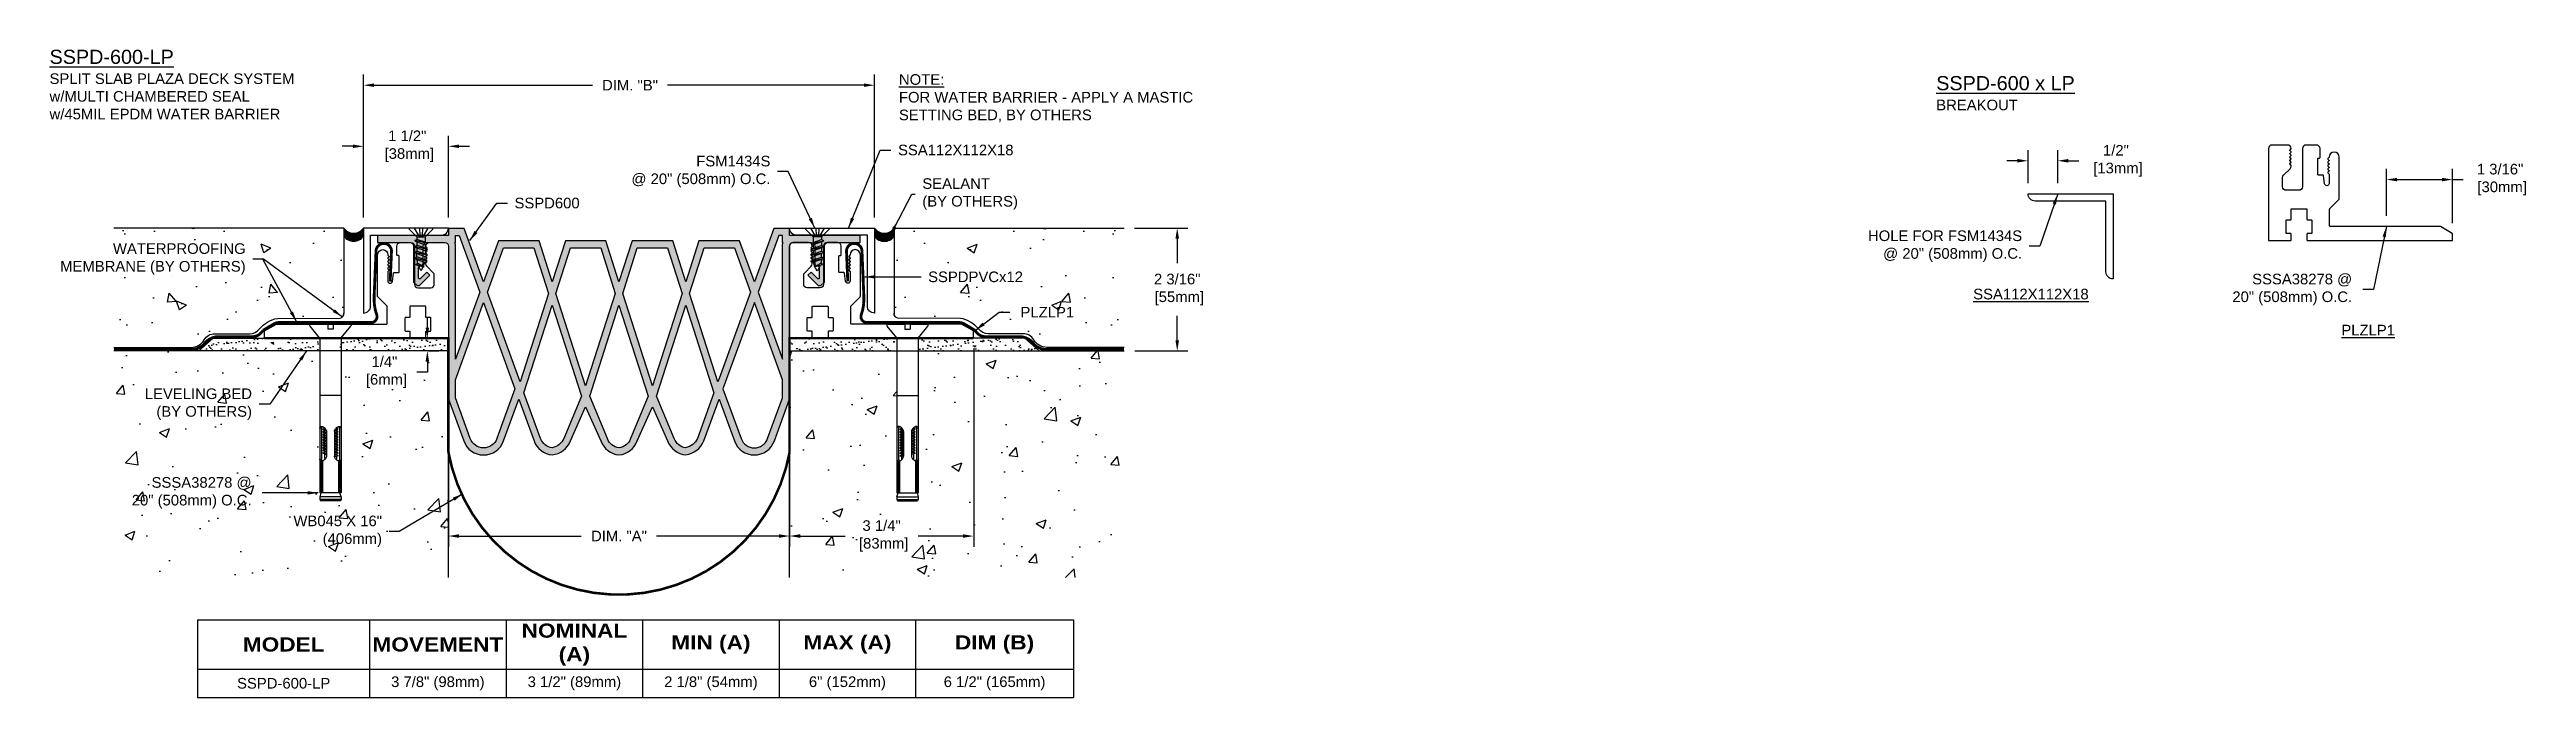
# Model space of a CAD drawing. Header units: inches. Extents: x -1.1 to 42.6, y -8.3 to 3.2.
import ezdxf

# ---------------------------------------------------------------- set-up
doc = ezdxf.new("R2010")
doc.units = ezdxf.units.IN
doc.header["$MEASUREMENT"] = 0
for name, color, linetype in [('Anchors', 4, 'Continuous'), ('Conditions', 1, 'Continuous'), ('Dimensions', 3, 'Continuous'), ('Fillers', 2, 'Continuous'), ('Metals', 7, 'Continuous'), ('Seal', 5, 'Continuous'), ('TABLE', 1, 'Continuous'), ('Text', 2, 'Continuous')]:
    doc.layers.add(name, color=color, linetype=linetype)
doc.styles.add('ARIAL', font='arial.ttf')
doc.dimstyles.new('ARIAL', dxfattribs={"dimtxt": 0.1875, "dimasz": 0.1875, "dimexe": 0.1875, "dimexo": 0.1875, "dimgap": 0.1875, "dimtad": 0, "dimtih": 1, "dimtoh": 1, "dimdec": 4, "dimzin": 0, "dimdsep": 46, "dimlunit": 4, "dimtxsty": 'ARIAL', "dimcen": 0.1875, "dimadec": 0, "dimazin": 0, "dimtfac": 1, "dimtdec": 4, "dimtofl": 0, "dimtmove": 0, "dimatfit": 3, "dimfxl": 0, "dimfrac": 2, "dimtolj": 1, "dimtzin": 0, "dimarcsym": 0})
pattern_1 = [(37.5, (-22.60436, -6.20877), (-0.00629934, 0.1926824), [0, -0.152, 0, -0.17, 0, -0.1625]), (7.5, (-22.60436, -6.20877), (0.1769777, 0.2822146), [0, -0.082, 0, -0.137, 0, -0.0525]), (327.5, (-22.72736, -6.20877), (0.3114142, 0.0005659), [0, -0.05, 0, -0.18, 0, -0.235]), (317.5, (-22.72736, -6.20877), (0.3006127, 0.0877676), [0, -0.025, 0, -0.118, 0, -0.135])]
pattern_2 = [(37.5, (-25.81427, -6.20877), (-0.0062993, 0.1926824), [0, -0.152, 0, -0.17, 0, -0.1625]), (7.5, (-25.81427, -6.20877), (0.1769777, 0.2822146), [0, -0.082, 0, -0.137, 0, -0.0525]), (327.5, (-25.93727, -6.20877), (0.3114142, 0.0005659), [0, -0.05, 0, -0.18, 0, -0.235]), (317.5, (-25.93727, -6.20877), (0.3006127, 0.0877676), [0, -0.025, 0, -0.118, 0, -0.135])]

# ---------------------------------------------------------------- blocks, each defined once
blk = doc.blocks.new('PLZLP1')
blk.add_lwpolyline([(1.247, 0.73, 0.198912), (1.25, 0.737), (1.25, 1.473, 1), (1.07, 1.473, -0.198912), (1.067, 1.466), (1.051, 1.45, 0.414214), (1.051, 1.436), (1.067, 1.42, -0.198912), (1.07, 1.413, -0.198912), (1.067, 1.406), (1.051, 1.39, 0.414214), (1.051, 1.376), (1.067, 1.36, -0.198912), (1.07, 1.353, -0.198912), (1.067, 1.346), (1.051, 1.33, 0.414214), (1.051, 1.316), (1.067, 1.3, -0.198912), (1.07, 1.293, -0.198912), (1.067, 1.286), (1.051, 1.27, 0.414214), (1.051, 1.256), (1.067, 1.24, -0.198912), (1.07, 1.233, -0.198912), (1.067, 1.226), (1.051, 1.21, 0.414214), (1.051, 1.196), (1.067, 1.18, -0.198912), (1.07, 1.173), (1.07, 1.01, -0.93609), (0.99, 1.005), (0.971, 1.149, 0.376062), (0.961, 1.158), (0.88, 1.158, -0.414214), (0.87, 1.168), (0.87, 1.448, -0.414214), (0.88, 1.458), (0.9, 1.458, 0.414214), (0.91, 1.468), (0.91, 1.626, 0.414214), (0.847, 1.688), (0.662, 1.688, 0.414214), (0.6, 1.626), (0.6, 0.951, -0.414214), (0.537, 0.888), (0.312, 0.888, -0.414214), (0.25, 0.951), (0.25, 1.112, -0.198912), (0.268, 1.156), (0.382, 1.27, 0.198912), (0.4, 1.314), (0.4, 1.326, 0.198912), (0.397, 1.333), (0.381, 1.348, -0.414214), (0.381, 1.363), (0.397, 1.378, 0.198912), (0.4, 1.386, 0.198912), (0.397, 1.393), (0.381, 1.408, -0.414214), (0.381, 1.423), (0.397, 1.438, 0.198912), (0.4, 1.446, 0.198912), (0.397, 1.453), (0.381, 1.468, -0.414214), (0.381, 1.483), (0.397, 1.498, 0.198912), (0.4, 1.506, 0.198912), (0.397, 1.513), (0.381, 1.528, -0.414214), (0.381, 1.543), (0.397, 1.558, 0.198912), (0.4, 1.566, 0.198912), (0.397, 1.573), (0.381, 1.588, -0.414214), (0.381, 1.603), (0.397, 1.618, 0.198912), (0.4, 1.626, 0.414214), (0.337, 1.688), (0.062, 1.688, 0.414214), (0, 1.626), (0, 0.01, 0.414214), (0.01, 0), (0.39, 0, 0.414214), (0.4, 0.01), (0.4, 0.115, 0.414214), (0.39, 0.125), (0.322, 0.125, -0.414214), (0.312, 0.135), (0.312, 0.355, -0.414214), (0.322, 0.365), (0.39, 0.365, 0.414214), (0.4, 0.375), (0.4, 0.553, -0.414214), (0.41, 0.563), (0.67, 0.563, -0.414214), (0.68, 0.553), (0.68, 0.375, 0.414214), (0.69, 0.365), (0.757, 0.365, -0.414214), (0.767, 0.355), (0.767, 0.135, -0.414214), (0.757, 0.125), (0.69, 0.125, 0.414214), (0.68, 0.115), (0.68, 0.01, 0.414214), (0.69, 0), (3.24, 0, 0.414214), (3.25, 0.01), (3.25, 0.119, 0.267949), (3.245, 0.128), (3.036, 0.249, 0.131652), (3.031, 0.25), (1.09, 0.25, -0.414214), (1.08, 0.26), (1.08, 0.558, -0.198912), (1.083, 0.565)], format="xyb", close=True)
blk = doc.blocks.new('SSSA38278')
for p, q in [((-0.341, 0), (-0.045, 0)), ((-0.045, 0), (-0.045, -0.09)), ((0.045, 0), (0.341, 0)), ((0.045, 0), (0.045, -0.09)), ((-0.191, -0.246), (-0.36, -0.039)), ((-0.187, -0.256), (-0.187, -2.982)), ((-0.045, -0.09), (0.045, -0.09)), ((0.188, -0.256), (0.188, -2.982)), ((0.191, -0.246), (0.36, -0.039)), ((-0.187, -1.262), (0.188, -1.262)), ((-0.157, -1.843), (-0.157, -2.387)), ((-0.135, -1.857), (-0.108, -1.84)), ((-0.135, -1.857), (-0.089, -1.849)), ((-0.135, -1.857), (-0.108, -1.873)), ((-0.135, -1.904), (-0.108, -1.887)), ((-0.135, -1.904), (-0.071, -1.893)), ((-0.135, -1.904), (-0.108, -1.92)), ((-0.135, -1.951), (-0.108, -1.934)), ((-0.135, -1.951), (-0.07, -1.94)), ((-0.135, -1.951), (-0.108, -1.967)), ((-0.135, -1.998), (-0.108, -1.981)), ((-0.135, -1.998), (-0.07, -1.986)), ((-0.135, -1.998), (-0.108, -2.014)), ((-0.135, -2.044), (-0.108, -2.028)), ((-0.135, -2.044), (-0.07, -2.033)), ((-0.135, -2.044), (-0.108, -2.061)), ((-0.135, -2.091), (-0.108, -2.075)), ((-0.135, -2.091), (-0.07, -2.08)), ((-0.135, -2.091), (-0.108, -2.108)), ((-0.135, -2.138), (-0.108, -2.122)), ((-0.135, -2.138), (-0.07, -2.127)), ((-0.135, -2.138), (-0.108, -2.155)), ((-0.135, -2.185), (-0.108, -2.169)), ((-0.135, -2.185), (-0.07, -2.174)), ((-0.135, -2.185), (-0.108, -2.202)), ((-0.108, -1.83), (-0.108, -1.84)), ((-0.108, -1.84), (-0.098, -1.838)), ((-0.078, -1.867), (-0.108, -1.873)), ((-0.108, -1.873), (-0.108, -1.887)), ((-0.108, -1.887), (-0.073, -1.88)), ((-0.07, -1.912), (-0.108, -1.92)), ((-0.108, -1.92), (-0.108, -1.934)), ((-0.108, -1.934), (-0.07, -1.926)), ((-0.07, -1.959), (-0.108, -1.967)), ((-0.108, -1.967), (-0.108, -1.981)), ((-0.108, -1.981), (-0.07, -1.973)), ((-0.07, -2.006), (-0.108, -2.014)), ((-0.108, -2.014), (-0.108, -2.028)), ((-0.108, -2.028), (-0.07, -2.02)), ((-0.07, -2.053), (-0.108, -2.061)), ((-0.108, -2.061), (-0.108, -2.075)), ((-0.108, -2.075), (-0.07, -2.067)), ((-0.07, -2.1), (-0.108, -2.108)), ((-0.108, -2.108), (-0.108, -2.122)), ((-0.108, -2.122), (-0.07, -2.114)), ((-0.07, -2.147), (-0.108, -2.155)), ((-0.108, -2.155), (-0.108, -2.169)), ((-0.108, -2.169), (-0.07, -2.16)), ((-0.07, -1.896), (-0.07, -2.334)), ((0.071, -1.895), (0.108, -1.887)), ((0.071, -1.896), (0.071, -2.334)), ((0.071, -1.915), (0.135, -1.904)), ((0.071, -1.915), (0.135, -1.904)), ((0.108, -1.92), (0.071, -1.928)), ((0.071, -1.942), (0.108, -1.934)), ((0.071, -1.962), (0.135, -1.951)), ((0.108, -1.967), (0.071, -1.975)), ((0.071, -1.989), (0.108, -1.981)), ((0.071, -2.009), (0.135, -1.998)), ((0.108, -2.014), (0.071, -2.022)), ((0.071, -2.036), (0.108, -2.028)), ((0.071, -2.056), (0.135, -2.044)), ((0.108, -2.061), (0.071, -2.069)), ((0.071, -2.083), (0.108, -2.075)), ((0.071, -2.103), (0.135, -2.091)), ((0.108, -2.108), (0.071, -2.116)), ((0.071, -2.13), (0.108, -2.122)), ((0.071, -2.149), (0.135, -2.138)), ((0.108, -2.155), (0.071, -2.163)), ((0.071, -2.177), (0.108, -2.169)), ((0.071, -2.196), (0.135, -2.185)), ((0.108, -1.873), (0.072, -1.881)), ((0.078, -1.867), (0.135, -1.857)), ((0.093, -1.844), (0.108, -1.84)), ((0.108, -1.83), (0.108, -1.84)), ((0.135, -1.857), (0.108, -1.84)), ((0.135, -1.857), (0.108, -1.873)), ((0.108, -1.873), (0.108, -1.887)), ((0.135, -1.904), (0.108, -1.887)), ((0.135, -1.904), (0.108, -1.92)), ((0.108, -1.92), (0.108, -1.934)), ((0.135, -1.951), (0.108, -1.934)), ((0.135, -1.951), (0.108, -1.967)), ((0.108, -1.967), (0.108, -1.981)), ((0.135, -1.998), (0.108, -1.981)), ((0.135, -1.998), (0.108, -2.014)), ((0.108, -2.014), (0.108, -2.028)), ((0.135, -2.044), (0.108, -2.028)), ((0.135, -2.044), (0.108, -2.061)), ((0.108, -2.061), (0.108, -2.075)), ((0.135, -2.091), (0.108, -2.075)), ((0.135, -2.091), (0.108, -2.108)), ((0.108, -2.108), (0.108, -2.122)), ((0.135, -2.138), (0.108, -2.122)), ((0.135, -2.138), (0.108, -2.155)), ((0.108, -2.155), (0.108, -2.169)), ((0.135, -2.185), (0.108, -2.169)), ((0.135, -2.185), (0.108, -2.202)), ((0.158, -1.843), (0.158, -2.387)), ((-0.166, -2.42), (-0.166, -2.982)), ((-0.143, -2.42), (-0.143, -2.982)), ((-0.135, -2.232), (-0.108, -2.215)), ((-0.135, -2.232), (-0.07, -2.221)), ((-0.135, -2.232), (-0.108, -2.248)), ((-0.135, -2.279), (-0.108, -2.262)), ((-0.135, -2.279), (-0.07, -2.268)), ((-0.135, -2.279), (-0.108, -2.295)), ((-0.135, -2.326), (-0.108, -2.309)), ((-0.135, -2.326), (-0.07, -2.315)), ((-0.135, -2.326), (-0.108, -2.342)), ((-0.07, -2.193), (-0.108, -2.202)), ((-0.108, -2.202), (-0.108, -2.215)), ((-0.108, -2.215), (-0.07, -2.207)), ((-0.07, -2.24), (-0.108, -2.248)), ((-0.108, -2.248), (-0.108, -2.262)), ((-0.108, -2.262), (-0.07, -2.254)), ((-0.07, -2.287), (-0.108, -2.295)), ((-0.108, -2.295), (-0.108, -2.309)), ((-0.108, -2.309), (-0.07, -2.301)), ((-0.07, -2.334), (-0.108, -2.342)), ((-0.108, -2.342), (-0.108, -2.401)), ((0.108, -2.202), (0.071, -2.21)), ((0.071, -2.224), (0.108, -2.215)), ((0.071, -2.243), (0.135, -2.232)), ((0.108, -2.248), (0.071, -2.257)), ((0.071, -2.27), (0.108, -2.262)), ((0.071, -2.29), (0.135, -2.279)), ((0.108, -2.295), (0.071, -2.303)), ((0.108, -2.202), (0.108, -2.215)), ((0.135, -2.232), (0.108, -2.215)), ((0.135, -2.232), (0.108, -2.248)), ((0.108, -2.248), (0.108, -2.262)), ((0.135, -2.279), (0.108, -2.262)), ((0.135, -2.279), (0.108, -2.295)), ((0.108, -2.295), (0.108, -2.401)), ((0.143, -2.42), (0.143, -2.982)), ((0.166, -2.42), (0.166, -2.982)), ((-0.187, -3.053), (-0.168, -2.982)), ((-0.187, -2.982), (0.188, -2.982)), ((-0.187, -3.053), (0.188, -3.053)), ((-0.187, -3.053), (-0.187, -3.099)), ((0.168, -2.982), (0.188, -3.053)), ((0.188, -3.053), (0.188, -3.099)), ((-0.187, -3.099), (0.188, -3.099)), ((-0.187, -3.099), (-0.174, -3.123)), ((-0.174, -3.123), (0.174, -3.123)), ((0.188, -3.099), (0.174, -3.123))]:
    blk.add_line(p, q)
for centre, radius, start, end in [((-0.341, -0.024), 0.0239, 90, 219.032), ((-0.202, -0.256), 0.015, 0, 39.1666), ((0.203, -0.256), 0.015, 140.8334, 180), ((0.341, -0.024), 0.0239, 320.968, 90), ((-0.159, -1.839), 0.0276, 135, 168.9394), ((-0.135, -1.843), 0.0524, 168.9394, 180), ((-0.159, -1.839), 0.0276, 101.0606, 135), ((-0.155, -1.863), 0.0524, 76.6123, 101.0606), ((-0.129, -1.839), 0.0276, 135, 168.9394), ((-0.105, -1.843), 0.0524, 168.9394, 180), ((-0.129, -1.839), 0.0276, 110.9085, 135), ((-0.161, -1.888), 0.0783, 59.3028, 76.6123), ((-0.179, -1.919), 0.114, 45, 59.3028), ((-0.179, -1.919), 0.114, 30.6972, 45), ((-0.148, -1.901), 0.0783, 13.3877, 30.6972), ((-0.123, -1.895), 0.0524, 358.2993, 13.3877), ((0.123, -1.895), 0.0524, 166.6123, 181.7007), ((0.148, -1.901), 0.0783, 149.3028, 166.6123), ((0.179, -1.919), 0.114, 135, 149.3028), ((0.179, -1.919), 0.114, 120.6972, 135), ((0.161, -1.888), 0.0783, 103.3877, 120.6972), ((0.129, -1.839), 0.0276, 45, 69.0915), ((0.155, -1.863), 0.0524, 78.9394, 103.3877), ((0.129, -1.839), 0.0276, 11.0606, 45), ((0.105, -1.843), 0.0524, 360, 11.0606), ((0.159, -1.839), 0.0276, 45, 78.9394), ((0.159, -1.839), 0.0276, 11.0606, 45), ((0.135, -1.843), 0.0524, 0, 11.0606), ((-0.135, -2.387), 0.0524, 180, 191.0606), ((-0.159, -2.392), 0.0276, 191.0606, 225), ((-0.159, -2.392), 0.0276, 225, 258.9394), ((-0.155, -2.367), 0.0524, 258.9394, 283.3877), ((-0.105, -2.387), 0.0524, 180, 191.0606), ((-0.129, -2.392), 0.0276, 191.0606, 225), ((-0.129, -2.392), 0.0276, 225, 249.0915), ((-0.161, -2.342), 0.0783, 283.3877, 300.6972), ((-0.179, -2.311), 0.114, 300.6972, 315), ((-0.179, -2.311), 0.114, 315, 329.3028), ((-0.148, -2.329), 0.0783, 329.3028, 346.6123), ((-0.123, -2.335), 0.0524, 346.6123, 1.7007), ((0.123, -2.335), 0.0524, 178.2993, 193.3877), ((0.148, -2.329), 0.0783, 193.3877, 210.6972), ((0.179, -2.311), 0.114, 210.6972, 225), ((0.179, -2.311), 0.114, 225, 239.3028), ((0.161, -2.342), 0.0783, 239.3028, 256.6123), ((0.129, -2.392), 0.0276, 290.9085, 315), ((0.155, -2.367), 0.0524, 256.6123, 281.0606), ((0.129, -2.392), 0.0276, 315, 348.9394), ((0.105, -2.387), 0.0524, 348.9394, 0), ((0.159, -2.392), 0.0276, 281.0606, 315), ((0.159, -2.392), 0.0276, 315, 348.9394), ((0.135, -2.387), 0.0524, 348.9394, 360)]:
    blk.add_arc(centre, radius, start, end)
blk = doc.blocks.new('*D6')
at = {"layer": 'Defpoints', "color": 0}
for p in [(15.178, -1.933), (11.928, -3.99), (11.928, -5.437)]:
    blk.add_point(p, dxfattribs=at)
at = {"layer": 'Dimensions', "color": 0, "lineweight": -2}
for p, q in [((15.178, -2.121), (15.178, -5.625)), ((11.928, -4.178), (11.928, -5.625)), ((12.115, -5.437), (12.909, -5.437)), ((14.99, -5.437), (14.196, -5.437))]:
    blk.add_line(p, q, dxfattribs=at)
at = {"layer": 'Dimensions', "color": 0}
for points in [[(12.115, -5.406), (12.115, -5.469), (11.928, -5.437)], [(14.99, -5.406), (14.99, -5.469), (15.178, -5.437)]]:
    blk.add_solid(points, dxfattribs=at)
at = {"layer": 'Dimensions', "color": 0, "insert": (13.553, -5.437), "char_height": 0.1875, "attachment_point": 5, "style": 'ARIAL'}
blk.add_mtext('\\A1;3 1/4"\\P [83mm]', dxfattribs=at)
blk = doc.blocks.new('*D3')
at = {"layer": 'Defpoints', "color": 0}
for p in [(17.833, 0), (18.772, 0), (17.834, -2.168)]:
    blk.add_point(p, dxfattribs=at)
at = {"layer": 'Dimensions', "color": 0, "lineweight": -2}
for p, q in [((18.02, 0), (18.959, 0)), ((18.772, -0.187), (18.772, -0.619)), ((18.772, -1.981), (18.772, -1.549)), ((18.021, -2.168), (18.959, -2.168))]:
    blk.add_line(p, q, dxfattribs=at)
at = {"layer": 'Dimensions', "color": 0}
for points in [[(18.74, -0.187), (18.803, -0.187), (18.772, 0)], [(18.74, -1.981), (18.803, -1.981), (18.772, -2.168)]]:
    blk.add_solid(points, dxfattribs=at)
at = {"layer": 'Dimensions', "color": 0, "insert": (18.772, -1.084), "char_height": 0.1875, "attachment_point": 5, "style": 'ARIAL'}
blk.add_mtext('\\A1;2 3/16"\\P [55mm]', dxfattribs=at)
blk = doc.blocks.new('*D4')
at = {"layer": 'Defpoints', "color": 0}
for p in [(4.405, 1.445), (4.405, 0), (5.905, 0)]:
    blk.add_point(p, dxfattribs=at)
at = {"layer": 'Dimensions', "color": 0, "lineweight": -2}
for p, q in [((4.218, 1.445), (4.03, 1.445)), ((4.405, 0.187), (4.405, 1.632)), ((5.905, 0.187), (5.905, 1.632)), ((6.093, 1.445), (6.28, 1.445))]:
    blk.add_line(p, q, dxfattribs=at)
at = {"layer": 'Dimensions', "color": 0}
for points in [[(4.218, 1.476), (4.218, 1.413), (4.405, 1.445)], [(6.093, 1.476), (6.093, 1.413), (5.905, 1.445)]]:
    blk.add_solid(points, dxfattribs=at)
at = {"layer": 'Dimensions', "color": 0, "insert": (5.178, 1.445), "char_height": 0.1875, "attachment_point": 5, "style": 'ARIAL'}
blk.add_mtext('\\A1;1 1/2"\\P [38mm]', dxfattribs=at)
blk = doc.blocks.new('*D5')
at = {"layer": 'Defpoints', "color": 0}
for p in [(13.428, 2.524), (13.428, 0), (4.405, 0)]:
    blk.add_point(p, dxfattribs=at)
at = {"layer": 'Dimensions', "color": 0, "lineweight": -2}
for p, q in [((4.405, 0.187), (4.405, 2.712)), ((13.428, 0.187), (13.428, 2.712)), ((4.593, 2.524), (8.447, 2.524)), ((13.24, 2.524), (9.775, 2.524))]:
    blk.add_line(p, q, dxfattribs=at)
at = {"layer": 'Dimensions', "color": 0}
for points in [[(4.593, 2.555), (4.593, 2.493), (4.405, 2.524)], [(13.24, 2.555), (13.24, 2.493), (13.428, 2.524)]]:
    blk.add_solid(points, dxfattribs=at)
at = {"layer": 'Dimensions', "color": 0, "insert": (9.111, 2.524), "char_height": 0.1875, "attachment_point": 5, "style": 'ARIAL'}
blk.add_mtext('\\A1;DIM. "B"', dxfattribs=at)
blk = doc.blocks.new('*D7')
at = {"layer": 'Defpoints', "color": 0}
for p in [(5.365, -2.168), (5.533, -2.168), (5.895, -1.943)]:
    blk.add_point(p, dxfattribs=at)
at = {"layer": 'Dimensions', "color": 0, "lineweight": -2}
for p, q in [((5.533, -1.756), (5.533, -1.568)), ((5.708, -1.943), (5.345, -1.943)), ((5.553, -2.168), (5.72, -2.168)), ((5.533, -2.543), (5.345, -2.543)), ((5.533, -2.356), (5.533, -2.543))]:
    blk.add_line(p, q, dxfattribs=at)
at = {"layer": 'Dimensions', "color": 0}
for points in [[(5.502, -1.756), (5.564, -1.756), (5.533, -1.943)], [(5.502, -2.356), (5.564, -2.356), (5.533, -2.168)]]:
    blk.add_solid(points, dxfattribs=at)
at = {"layer": 'Dimensions', "color": 0, "insert": (4.775, -2.543), "char_height": 0.1875, "attachment_point": 5, "style": 'ARIAL'}
blk.add_mtext('\\A1;1/4"\\P [6mm]', dxfattribs=at)
blk = doc.blocks.new('*D8')
at = {"layer": 'Defpoints', "color": 0}
for p in [(5.905, -2.168), (11.928, -2.168), (5.905, -5.437)]:
    blk.add_point(p, dxfattribs=at)
at = {"layer": 'Dimensions', "color": 0, "lineweight": -2}
for p, q in [((5.905, -2.356), (5.905, -5.625)), ((11.928, -2.356), (11.928, -5.625)), ((6.093, -5.437), (8.251, -5.437)), ((11.74, -5.437), (9.58, -5.437))]:
    blk.add_line(p, q, dxfattribs=at)
at = {"layer": 'Dimensions', "color": 0}
for points in [[(6.093, -5.406), (6.093, -5.469), (5.905, -5.437)], [(11.74, -5.406), (11.74, -5.469), (11.928, -5.437)]]:
    blk.add_solid(points, dxfattribs=at)
at = {"layer": 'Dimensions', "color": 0, "insert": (8.916, -5.437), "char_height": 0.1875, "attachment_point": 5, "style": 'ARIAL'}
blk.add_mtext('\\A1;DIM. "A"', dxfattribs=at)
blk = doc.blocks.new('SSA112X112X18')
blk.add_lwpolyline([(0, 0), (-1.5, 0), (-1.5, -1.5, 0.414214), (-1.375, -1.375), (-1.375, -0.125), (-0.125, -0.125, 0.414214)], format="xyb", close=True)
blk = doc.blocks.new('FSM1434S')
for p, q in [((0.202, 0), (-0.202, 0)), ((-0.122, 0), (-0.046, -0.132)), ((-0.024, 0), (-0.019, -0.132)), ((0.024, 0), (0.019, -0.132)), ((0.122, 0), (0.046, -0.132)), ((-0.209, -0.016), (-0.075, -0.154)), ((-0.112, -0.221), (-0.075, -0.2)), ((0.113, -0.273), (-0.112, -0.221)), ((-0.112, -0.221), (-0.075, -0.243)), ((-0.112, -0.325), (-0.075, -0.303)), ((0.113, -0.376), (-0.112, -0.325)), ((-0.112, -0.325), (-0.075, -0.346)), ((-0.112, -0.428), (-0.075, -0.406)), ((0.113, -0.479), (-0.112, -0.428)), ((-0.112, -0.428), (-0.075, -0.449)), ((-0.075, -0.154), (0.075, -0.154)), ((-0.075, -0.154), (-0.075, -0.2)), ((0.075, -0.251), (-0.075, -0.2)), ((-0.075, -0.243), (-0.075, -0.246)), ((-0.075, -0.243), (-0.075, -0.303)), ((-0.075, -0.243), (0.075, -0.295)), ((0.075, -0.354), (-0.075, -0.303)), ((-0.075, -0.346), (0.075, -0.398)), ((-0.075, -0.346), (-0.075, -0.406)), ((0.075, -0.458), (-0.075, -0.406)), ((-0.046, -0.132), (0.046, -0.132)), ((0.209, -0.016), (0.075, -0.154)), ((0.075, -0.154), (0.075, -0.251)), ((0.113, -0.273), (0.075, -0.251)), ((0.113, -0.273), (0.075, -0.295)), ((0.075, -0.295), (0.075, -0.298)), ((0.075, -0.295), (0.075, -0.354)), ((0.113, -0.376), (0.075, -0.354)), ((0.113, -0.376), (0.075, -0.398)), ((0.075, -0.398), (0.075, -0.458)), ((-0.112, -0.531), (-0.075, -0.509)), ((0.105, -0.581), (-0.112, -0.531)), ((-0.112, -0.531), (-0.075, -0.553)), ((-0.089, -0.64), (-0.063, -0.619)), ((0.058, -0.681), (-0.089, -0.64)), ((-0.089, -0.64), (-0.051, -0.661)), ((-0.075, -0.509), (-0.075, -0.449)), ((-0.075, -0.449), (0.075, -0.501)), ((0.073, -0.56), (-0.075, -0.509)), ((-0.075, -0.553), (0.067, -0.602)), ((0.058, -0.681), (-0.063, -0.619)), ((-0.051, -0.661), (0.058, -0.681)), ((0.105, -0.581), (0.067, -0.602)), ((0.105, -0.581), (0.073, -0.56)), ((0.113, -0.479), (0.075, -0.458)), ((0.113, -0.479), (0.075, -0.501)), ((0.075, -0.524), (0.075, -0.501))]:
    blk.add_line(p, q)
for centre, radius, start, end in [((-0.202, -0.01), 0.0096, 90, 224.3206), ((0.202, -0.01), 0.0096, 315.6794, 90), ((0.298, -0.526), 0.373, 184.1974, 194.4309), ((0.298, -0.526), 0.373, 201.2487, 216.9667), ((-0.298, -0.526), 0.373, 323.0333, 335.8104), ((-0.298, -0.526), 0.373, 336.5004, 348.2654), ((-0.298, -0.526), 0.373, 354.6624, 0.1882)]:
    blk.add_arc(centre, radius, start, end)
blk = doc.blocks.new('Sealant')
blk.add_hatch(color=253).paths.add_polyline_path([(0, 0, -0.522486), (-0.347, 0), (-0.347, -0.143, 0.522486), (0, -0.143)])
for centre in [(-0.174, 0.121), (-0.174, -0.022)]:
    blk.add_arc(centre, 0.211, 214.8271, 325.1729)
blk = doc.blocks.new('*T17')
at = {"layer": 'TABLE', "color": 0, "linetype": 'ByBlock', "lineweight": -2}
for p, q in [((0, 0), (15.462, 0)), ((0, 0), (0, -1.369)), ((3.035, 0), (3.035, -1.369)), ((5.446, 0), (5.446, -1.369)), ((7.856, 0), (7.856, -1.369)), ((10.266, 0), (10.266, -1.369)), ((12.676, 0), (12.676, -1.369)), ((15.462, 0), (15.462, -1.369)), ((0, -0.869), (15.462, -0.869)), ((0, -1.369), (15.462, -1.369))]:
    blk.add_line(p, q, dxfattribs=at)
at = {"layer": 'TABLE', "color": 2, "attachment_point": 5, "style": 'ARIAL'}
for s, insert, char_height, width in [('{\\fArial Black|b0|i0|c0|p34;MODEL}', (1.518, -0.434), 0.25, 2.91527), ('{\\fArial Black|b0|i0|c0|p34;MOVEMENT}', (4.24, -0.434), 0.25, 2.29027), ('{\\fArial Black|b0|i0|c0|p34;NOMINAL (A)}', (6.651, -0.434), 0.25, 2.29027), ('{\\fArial Black|b0|i0|c0|p34;MIN (A)}', (9.061, -0.434), 0.25, 2.29027), ('{\\fArial Black|b0|i0|c0|p34;MAX (A)}', (11.471, -0.434), 0.25, 2.29027), ('{\\fArial Black|b0|i0|c0|p34;DIM (B)}', (14.069, -0.434), 0.25, 2.66527), ('SSPD-600-LP', (1.518, -1.119), 0.1875, 2.91527), ('3 7/8" (98mm)', (4.24, -1.119), 0.1875, 2.29027), ('3 1/2" (89mm)', (6.651, -1.119), 0.1875, 2.29027), ('2 1/8" (54mm)', (9.061, -1.119), 0.1875, 2.29027), ('6" (152mm)', (11.471, -1.119), 0.1875, 2.29027), ('6 1/2" (165mm)', (14.069, -1.119), 0.1875, 2.66527)]:
    blk.add_mtext(s, dxfattribs=dict(at, insert=insert, char_height=char_height, width=width))
blk = doc.blocks.new('SSPD600')
h = blk.add_hatch(color=256)
h.paths.add_polyline_path([(3.314, 0.03), (3.082, -0.694), (2.85, 0.03), (2.134, 0.03), (1.871, -0.694), (1.528, 0.25), (1.25, 0.25), (1.25, 0.125), (0, 0.125), (0, 0), (0.571, 0, -0.414214), (0.634, -0.063), (0.634, -0.697), (0.697, -0.76), (0.742, -0.76), (0.924, -0.578), (0.868, -0.521), (0.75, -0.639, -0.668179), (0.724, -0.629), (0.724, -0.45, -0.414214), (0.764, -0.41, 0.414214), (0.804, -0.37), (0.804, -0.063, -0.414214), (0.867, 0), (1.187, 0, -0.414214), (1.25, -0.063), (1.25, -2.765), (1.519, -3.503, 0.315299), (1.871, -3.75, 0.315299), (2.223, -3.503), (2.492, -2.765), (2.761, -3.503, 0.292514), (3.082, -3.749, 0.274694), (3.403, -3.503), (3.671, -2.898), (3.94, -3.503, 0.292514), (4.261, -3.749, 0.298466), (4.582, -3.503), (4.851, -2.898), (5.12, -3.503, 0.292514), (5.441, -3.749, 0.264013), (5.762, -3.503), (6.03, -2.765), (6.299, -3.503, 0.315299), (6.651, -3.75, 0.315299), (7.004, -3.503), (7.272, -2.765), (7.272, -0.063, -0.414214), (7.335, 0), (7.655, 0, -0.414214), (7.718, -0.063), (7.718, -0.37, 0.414214), (7.758, -0.41, -0.414214), (7.798, -0.45), (7.798, -0.629, -0.668179), (7.773, -0.639), (7.655, -0.521), (7.598, -0.578), (7.78, -0.76), (7.825, -0.76), (7.888, -0.697), (7.888, -0.063, -0.414214), (7.951, 0), (8.522, 0), (8.522, 0.125), (7.272, 0.125), (7.272, 0.25), (6.995, 0.25), (6.651, -0.694), (6.388, 0.03), (5.673, 0.03), (5.441, -0.694), (5.209, 0.03), (4.493, 0.03), (4.261, -0.694), (4.029, 0.03)])
h.paths.add_polyline_path([(3.938, -0.095), (4.196, -0.898), (3.671, -2.532), (3.147, -0.898), (3.405, -0.095)], flags=16)
h.paths.add_polyline_path([(3.016, -0.898), (2.515, -2.462), (1.938, -0.876), (2.222, -0.095), (2.758, -0.095)], flags=16)
h.paths.add_polyline_path([(4.585, -0.095), (5.117, -0.095), (5.375, -0.898), (4.851, -2.532), (4.327, -0.898)], flags=16)
h.paths.add_polyline_path([(3.082, -1.103), (3.597, -2.71), (3.286, -3.458, -0.260324), (3.08, -3.623, -0.279008), (2.878, -3.461), (2.584, -2.653)], flags=16)
h.paths.add_polyline_path([(4.261, -1.103), (4.777, -2.71), (4.465, -3.461, -0.288275), (4.262, -3.623, -0.281903), (4.058, -3.461), (3.746, -2.71)], flags=16)
h.paths.add_polyline_path([(1.804, -0.876), (1.375, -2.056), (1.375, -0.063, 0.085638), (1.364, 0), (1.375, 0), (1.375, 0.125), (1.44, 0.125)], flags=16)
h.paths.add_polyline_path([(5.764, -0.095), (6.301, -0.095), (6.585, -0.876), (6.03, -2.4), (6.008, -2.462), (5.506, -0.898)], flags=16)
h.paths.add_polyline_path([(1.871, -1.059), (2.425, -2.583), (2.106, -3.461, -0.315299), (1.871, -3.625, -0.315299), (1.636, -3.461), (1.375, -2.743), (1.375, -2.422)], flags=16)
h.paths.add_polyline_path([(5.441, -1.103), (5.938, -2.653), (5.646, -3.457, -0.248103), (5.438, -3.623, -0.277706), (5.237, -3.461), (4.925, -2.71)], flags=16)
h.paths.add_polyline_path([(6.651, -1.059), (7.147, -2.422), (7.147, -2.743), (6.886, -3.461, -0.315299), (6.651, -3.625, -0.315299), (6.417, -3.461), (6.097, -2.583)], flags=16)
h.paths.add_polyline_path([(6.718, -0.876), (7.082, 0.125), (7.147, 0.125), (7.147, 0), (7.158, 0, 0.085638), (7.147, -0.063), (7.147, -2.056)], flags=16)
for points in [[(7.272, -0.063, -0.414214), (7.335, 0), (7.655, 0, -0.414214), (7.718, -0.063), (7.718, -0.37, 0.414214), (7.758, -0.41, -0.414214), (7.798, -0.45), (7.798, -0.629, -0.668179), (7.773, -0.639), (7.655, -0.521), (7.598, -0.578), (7.78, -0.76), (7.825, -0.76), (7.888, -0.697), (7.888, -0.063, -0.414214), (7.951, 0), (8.522, 0), (8.522, 0.125), (7.272, 0.125), (7.272, 0.25), (6.995, 0.25), (6.651, -0.694), (6.388, 0.03), (5.673, 0.03), (5.441, -0.694), (5.209, 0.03), (4.493, 0.03), (4.261, -0.694), (4.029, 0.03), (3.314, 0.03), (3.082, -0.694), (2.85, 0.03), (2.134, 0.03), (1.871, -0.694), (1.528, 0.25), (1.25, 0.25), (1.25, 0.125), (0, 0.125), (0, 0), (0.571, 0, -0.414214), (0.634, -0.063), (0.634, -0.697), (0.697, -0.76), (0.742, -0.76), (0.924, -0.578), (0.868, -0.521), (0.75, -0.639, -0.668179), (0.724, -0.629), (0.724, -0.45, -0.414214), (0.764, -0.41, 0.414214), (0.804, -0.37), (0.804, -0.063, -0.414214), (0.867, 0), (1.187, 0, -0.414214), (1.25, -0.063), (1.25, -2.765), (1.519, -3.503, 0.315299), (1.871, -3.75, 0.315299), (2.223, -3.503), (2.492, -2.765), (2.761, -3.503, 0.292514), (3.082, -3.749, 0.274694), (3.403, -3.503), (3.671, -2.898), (3.94, -3.503, 0.292514), (4.261, -3.749, 0.298466), (4.582, -3.503), (4.851, -2.898), (5.12, -3.503, 0.292514), (5.441, -3.749, 0.264013), (5.762, -3.503), (6.03, -2.765), (6.299, -3.503, 0.315299), (6.651, -3.75, 0.315299), (7.004, -3.503), (7.272, -2.765)], [(1.804, -0.876), (1.375, -2.056), (1.375, -0.063, 0.085638), (1.364, 0), (1.375, 0), (1.375, 0.125), (1.44, 0.125)], [(6.718, -0.876), (7.147, -2.056), (7.147, -0.063, -0.085638), (7.158, 0), (7.147, 0), (7.147, 0.125), (7.082, 0.125)], [(1.871, -1.059), (2.425, -2.583), (2.106, -3.461, -0.315299), (1.871, -3.625, -0.315299), (1.636, -3.461), (1.375, -2.743), (1.375, -2.422)], [(3.082, -1.103), (3.597, -2.71), (3.286, -3.458, -0.260324), (3.08, -3.623, -0.279008), (2.878, -3.461), (2.584, -2.653)], [(4.261, -1.103), (4.777, -2.71), (4.465, -3.461, -0.288275), (4.262, -3.623, -0.281903), (4.058, -3.461), (3.746, -2.71)], [(5.441, -1.103), (5.938, -2.653), (5.646, -3.457, -0.248103), (5.438, -3.623, -0.277706), (5.237, -3.461), (4.925, -2.71)], [(6.651, -1.059), (6.097, -2.583), (6.417, -3.461, 0.315299), (6.651, -3.625, 0.315299), (6.886, -3.461), (7.147, -2.743), (7.147, -2.422)]]:
    blk.add_lwpolyline(points, format="xyb", close=True)
for points in [[(2.222, -0.095), (2.758, -0.095), (3.016, -0.898), (2.515, -2.462), (1.938, -0.876)], [(3.147, -0.898), (3.405, -0.095), (3.938, -0.095), (4.196, -0.898), (3.671, -2.532)], [(4.327, -0.898), (4.585, -0.095), (5.117, -0.095), (5.375, -0.898), (4.851, -2.532)], [(5.506, -0.898), (5.764, -0.095), (6.301, -0.095), (6.585, -0.876), (6.03, -2.4), (6.008, -2.462)]]:
    blk.add_lwpolyline(points, close=True)
blk = doc.blocks.new('*D19')
at = {"layer": 'Defpoints', "color": 0}
for p in [(34.317, 1.189), (33.793, 0.603), (34.317, 0.603)]:
    blk.add_point(p, dxfattribs=at)
at = {"layer": 'Dimensions', "color": 0, "lineweight": -2}
for p, q in [((33.793, 0.791), (33.793, 1.377)), ((34.317, 0.791), (34.317, 1.377)), ((33.606, 1.189), (33.418, 1.189)), ((34.505, 1.189), (34.692, 1.189))]:
    blk.add_line(p, q, dxfattribs=at)
at = {"layer": 'Dimensions', "color": 0}
for points in [[(33.606, 1.221), (33.606, 1.158), (33.793, 1.189)], [(34.505, 1.221), (34.505, 1.158), (34.317, 1.189)]]:
    blk.add_solid(points, dxfattribs=at)
at = {"layer": 'Dimensions', "color": 0, "insert": (35.344, 1.189), "char_height": 0.1875, "attachment_point": 5, "style": 'ARIAL'}
blk.add_mtext('\\A1;1/2"\\P [13mm]', dxfattribs=at)
blk = doc.blocks.new('*D21')
at = {"layer": 'Defpoints', "color": 0}
for p in [(40.12, 0.857), (40.12, 0.029), (41.287, -0.102)]:
    blk.add_point(p, dxfattribs=at)
at = {"layer": 'Dimensions', "color": 0, "lineweight": -2}
for p, q in [((40.12, 0.217), (40.12, 1.044)), ((41.287, 0.086), (41.287, 1.044)), ((40.307, 0.857), (41.1, 0.857)), ((41.287, 0.857), (41.475, 0.857))]:
    blk.add_line(p, q, dxfattribs=at)
at = {"layer": 'Dimensions', "color": 0}
for points in [[(40.307, 0.888), (40.307, 0.826), (40.12, 0.857)], [(41.1, 0.888), (41.1, 0.826), (41.287, 0.857)]]:
    blk.add_solid(points, dxfattribs=at)
at = {"layer": 'Dimensions', "color": 0, "insert": (42.127, 0.857), "char_height": 0.1875, "attachment_point": 5, "style": 'ARIAL'}
blk.add_mtext('\\A1;1 3/16"\\P [30mm]', dxfattribs=at)

msp = doc.modelspace()

# ---------------------------------------------------------------- hatches: boundary and pattern name
at = {"layer": 'Conditions'}
h = msp.add_hatch(dxfattribs=at)
h.set_pattern_fill('AR-CONC', color=256, scale=0.25, style=0)
h.set_pattern_definition([(50, (-56.4926, -5.988), (1.79315, -0.15688), [0.1875, -2.0625]), (355, (-56.4926, -5.988), (-0.34688, 1.88048), [0.15, -1.65]), (100.4514, (-56.3432, -6.0011), (1.446273, 1.7236), [0.15935, -1.752855]), (46.1842, (-56.4926, -5.488), (2.6681, -0.4138), [0.28125, -3.09375]), (96.6356, (-56.2702, -5.5225), (2.33666, 2.435295), [0.23903, -2.62928]), (351.184, (-56.4926, -5.488), (2.33665, 2.4353), [0.225, -2.475]), (21, (-56.2426, -5.613), (1.492268, -1.006547), [0.1875, -2.0625]), (326, (-56.2426, -5.613), (0.60829, 1.812875), [0.15, -1.65]), (71.4514, (-56.1182, -5.697), (2.100557, 0.806326), [0.15935, -1.752855]), (37.5, (-56.4926, -5.98804), (0.0303996, 0.8322346), [0, -1.63, 0, -1.675, 0, -1.65625]), (7.5, (-56.4926, -5.988), (0.657674, 0.986029), [0, -0.955, 0, -1.5925, 0, -0.63125]), (327.5, (-57.0501, -5.98804), (1.334556, -0.056387), [0, -0.625, 0, -1.95, 0, -2.5875]), (317.5, (-57.3001, -5.988), (1.457965, 0.250262), [0, -0.8125, 0, -1.295, 0, -1.8375])])
h.paths.add_polyline_path([(17.83277, 0), (13.77473, 0), (13.77473, -1.5931), (14.94626, -1.59364, -0.18325064), (15.2613, -1.7799, 0.22793311), (15.43627, -1.86404), (16.04979, -1.86404, -0.28037285), (16.23806, -1.97031, 0.2715506), (16.46841, -2.10537), (17.83277, -2.10537)])
h = msp.add_hatch(dxfattribs=at)
h.set_pattern_fill('AR-CONC', color=256, scale=0.25, style=0)
h.set_pattern_definition([(130, (74.3254, -5.988), (-1.79315, -0.15688), [0.1875, -2.0625]), (185, (74.3254, -5.988), (0.34688, 1.88048), [0.15, -1.65]), (79.5486, (74.176, -6.0011), (-1.446273, 1.7236), [0.15935, -1.752855]), (133.8158, (74.3254, -5.488), (-2.6681, -0.4138), [0.28125, -3.09375]), (83.3644, (74.103, -5.5225), (-2.33666, 2.435295), [0.23903, -2.62928]), (188.816, (74.3254, -5.488), (-2.33665, 2.4353), [0.225, -2.475]), (159, (74.0754, -5.613), (-1.492268, -1.006547), [0.1875, -2.0625]), (214, (74.0754, -5.613), (-0.60829, 1.812875), [0.15, -1.65]), (108.5486, (73.951, -5.697), (-2.100557, 0.806326), [0.15935, -1.752855]), (142.5, (74.32535, -5.98804), (-0.0303996, 0.8322346), [0, -1.63, 0, -1.675, 0, -1.65625]), (172.5, (74.32535, -5.988), (-0.657674, 0.986029), [0, -0.955, 0, -1.5925, 0, -0.63125]), (212.5, (74.88285, -5.98804), (-1.334556, -0.056387), [0, -0.625, 0, -1.95, 0, -2.5875]), (222.5, (75.1329, -5.988), (-1.457965, 0.250262), [0, -0.8125, 0, -1.295, 0, -1.8375])])
h.paths.add_polyline_path([(0, 0), (4.05804, 0), (4.05804, -1.5931), (2.88651, -1.59364, 0.18325064), (2.57147, -1.7799, -0.22793311), (2.3965, -1.86404), (1.78298, -1.86404, 0.28037285), (1.59471, -1.97031, -0.2715506), (1.36437, -2.10537), (0, -2.10537)])
h = msp.add_hatch(dxfattribs=at)
h.set_pattern_fill('AR-CONC', color=256, scale=0.25, style=0)
h.set_pattern_definition([(50, (-25.8143, -6.2088), (1.79315, -0.15688), [0.1875, -2.0625]), (355, (-25.8143, -6.2088), (-0.34688, 1.88048), [0.15, -1.65]), (100.4514, (-25.6648, -6.2218), (1.44627, 1.7236), [0.15935, -1.75286]), (46.184, (-25.8143, -5.7088), (2.6681, -0.4138), [0.28125, -3.09375]), (96.636, (-25.592, -5.7433), (2.33666, 2.4353), [0.23903, -2.62928]), (351.184, (-25.8143, -5.7088), (2.33665, 2.4353), [0.225, -2.475]), (21, (-25.5643, -5.8338), (1.49227, -1.00655), [0.1875, -2.0625]), (326, (-25.5643, -5.8338), (0.60829, 1.81288), [0.15, -1.65]), (71.4514, (-25.4399, -5.9177), (2.10056, 0.80633), [0.15935, -1.75286]), (37.5, (-25.81427, -6.2088), (0.0304, 0.832235), [0, -1.63, 0, -1.675, 0, -1.65625]), (7.5, (-25.8143, -6.2088), (0.657674, 0.98603), [0, -0.955, 0, -1.5925, 0, -0.63125]), (327.5, (-26.37177, -6.2088), (1.334556, -0.056387), [0, -0.625, 0, -1.95, 0, -2.5875]), (317.5, (-26.6218, -6.2088), (1.457965, 0.250262), [0, -0.8125, 0, -1.295, 0, -1.8375])])
h.paths.add_polyline_path([(5.90518, -6.16812), (5.90518, -2.16812), (3.98025, -2.16812), (3.98025, -4.67514), (3.96094, -4.67514), (3.98025, -4.74602), (3.98025, -4.79252), (3.96682, -4.81577), (3.61867, -4.81577), (3.60525, -4.79252), (3.60525, -4.74602), (3.62456, -4.67514), (3.60525, -4.67514), (3.60525, -2.16812), (-0.00107, -2.16812), (-0.00107, -6.16812)])
h.paths.add_polyline_path([(4.43858, -2.2066), (5.11174, -2.2066), (5.11174, -2.71559), (4.43858, -2.71559)], flags=24)
h.paths.add_polyline_path([(0.94376, -2.85192), (2.47373, -2.85192), (2.47373, -3.36532), (0.94376, -3.36532)], flags=24)
h = msp.add_hatch(dxfattribs=at)
h.set_pattern_fill('AR-SAND', color=256, scale=0.1, style=0)
h.set_pattern_definition(pattern_2)
h.paths.add_polyline_path([(3.60525, -2.16812), (3.60525, -1.94877, 0.09676873), (3.60414, -1.94312), (2.66518, -1.94312), (1.74893, -1.94312), (1.49893, -2.16812)])
h = msp.add_hatch(dxfattribs=at)
h.set_pattern_fill('AR-SAND', color=256, scale=0.1, style=0)
h.set_pattern_definition(pattern_2)
h.paths.add_polyline_path([(5.90518, -2.16812), (5.90518, -1.94312), (3.98135, -1.94312, 0.09676873), (3.98025, -1.94877), (3.98025, -2.16812)])
h = msp.add_hatch(dxfattribs=at)
h.set_pattern_fill('AR-SAND', color=256, scale=0.1, style=0)
h.set_pattern_definition(pattern_1)
h.paths.add_polyline_path([(13.82268, -2.16812), (13.82268, -1.94877, 0.09676873), (13.82158, -1.94312), (11.92759, -1.94312), (11.92759, -2.16812)])
h = msp.add_hatch(dxfattribs=at)
h.set_pattern_fill('AR-CONC', color=256, scale=0.25, style=0)
h.set_pattern_definition([(50, (-22.6044, -6.2088), (1.79315, -0.15688), [0.1875, -2.0625]), (355, (-22.6044, -6.2088), (-0.34688, 1.88048), [0.15, -1.65]), (100.4514, (-22.455, -6.2218), (1.44627, 1.7236), [0.15935, -1.752855]), (46.184, (-22.6044, -5.7088), (2.6681, -0.4138), [0.28125, -3.09375]), (96.6356, (-22.382, -5.7433), (2.33666, 2.4353), [0.23903, -2.62928]), (351.184, (-22.6044, -5.7088), (2.33665, 2.4353), [0.225, -2.475]), (21, (-22.3544, -5.8338), (1.49227, -1.006547), [0.1875, -2.0625]), (326, (-22.3544, -5.8338), (0.60829, 1.812875), [0.15, -1.65]), (71.4514, (-22.23, -5.9177), (2.10056, 0.806326), [0.15935, -1.752855]), (37.5, (-22.60436, -6.2088), (0.0304, 0.832235), [0, -1.63, 0, -1.675, 0, -1.65625]), (7.5, (-22.6044, -6.2088), (0.657674, 0.98603), [0, -0.955, 0, -1.5925, 0, -0.63125]), (327.5, (-23.16186, -6.2088), (1.334556, -0.056387), [0, -0.625, 0, -1.95, 0, -2.5875]), (317.5, (-23.4119, -6.2088), (1.457965, 0.250262), [0, -0.8125, 0, -1.295, 0, -1.8375])])
h.paths.add_polyline_path([(14.19768, -2.16812), (14.19768, -4.67514), (14.17837, -4.67514), (14.19768, -4.74602), (14.19768, -4.79252), (14.18426, -4.81577), (13.8361, -4.81577), (13.82268, -4.79252), (13.82268, -4.74602), (13.84199, -4.67514), (13.82268, -4.67514), (13.82268, -2.16812), (11.92759, -2.16812), (11.92759, -6.16812), (17.83384, -6.16812), (17.83384, -2.16812)])
h.paths.add_polyline_path([(13.15895, -5.18296), (13.94623, -5.18296), (13.94623, -5.69195), (13.15895, -5.69195)], flags=24)
h = msp.add_hatch(dxfattribs=at)
h.set_pattern_fill('AR-SAND', color=256, scale=0.1, style=0)
h.set_pattern_definition(pattern_1)
h.paths.add_polyline_path([(16.33384, -2.16812), (16.08384, -1.94312), (14.19878, -1.94312, 0.09676873), (14.19768, -1.94877), (14.19768, -2.16812)])

# ---------------------------------------------------------------- linework, layer by layer
for p, q in [((4.05804, 0), (0, 0)), ((13.77473, 0), (17.83277, 0)), ((13.77473, 0), (13.77473, -1.5194)), ((4.05804, 0), (4.05859, -1.50967))]:
    msp.add_line(p, q, dxfattribs=at)
for points in [[(0, -2.10537), (1.36437, -2.10537, 0.2715506), (1.59471, -1.97031, -0.28037285), (1.78298, -1.86404), (2.3965, -1.86404, 0.22793311), (2.57147, -1.7799, -0.18325064), (2.88651, -1.59364), (3.99306, -1.59296, 0.37837537), (4.05804, -1.5, 1.39892814)], [(17.83277, -2.10537), (16.46841, -2.10537, -0.2715506), (16.23806, -1.97031, 0.28037285), (16.04979, -1.86404), (15.43627, -1.86404, -0.22793311), (15.2613, -1.7799, 0.18325064), (14.94626, -1.59364), (13.83971, -1.59296, -0.37837537), (13.77473, -1.5, -1.39892814)]]:
    msp.add_lwpolyline(points, format="xyb", dxfattribs=at)
for points in [[(5.90518, -6.16812), (5.90518, -2.16812), (-0.00107, -2.16812)], [(11.92759, -6.16812), (11.92759, -2.16812), (17.83384, -2.16812)]]:
    msp.add_lwpolyline(points, dxfattribs=at)
for points in [[(5.90518, -2.16812), (1.49893, -2.16812), (1.74893, -1.94312), (5.90518, -1.94312)], [(11.92759, -2.16812), (16.33384, -2.16812), (16.08384, -1.94312), (11.92759, -1.94312)]]:
    msp.add_lwpolyline(points, close=True, dxfattribs=at)
at = {"layer": 'Fillers'}
for points, const_width in [([(-0.00107, -2.14312), (1.37473, -2.14312, 0.22721568), (1.59955, -2.0354, -0.24352538), (1.86808, -1.91678), (2.44389, -1.91682, 0.27457893), (2.62901, -1.80688), (2.81596, -1.69512, -0.16068664), (2.93876, -1.66764), (4.53846, -1.66764, 0.51560743), (4.6385, -1.52713, -0.09501007), (4.59303, -1.2135), (4.62718, -0.4015, -0.97494435), (4.89999, -0.40605), (4.87726, -0.9424)], 0.05), ([(17.83384, -2.14312), (16.45804, -2.14312, -0.22721568), (16.23322, -2.0354, 0.24352538), (15.96469, -1.91678), (15.38888, -1.91682, -0.27457893), (15.20376, -1.80688), (15.01681, -1.69512, 0.16068664), (14.89401, -1.66764), (13.29431, -1.66764, -0.51560743), (13.19428, -1.52713, 0.09501007), (13.23974, -1.2135), (13.2056, -0.4015, 0.97494435), (12.93278, -0.40605), (12.95552, -0.9424)], 0.05), ([(2.65518, -1.94312), (5.90518, -1.94312), (5.90518, -3.95985, 0.83429954), (11.92759, -3.95985), (11.92759, -1.94312), (15.17466, -1.94312)], 0.045)]:
    msp.add_lwpolyline(points, format="xyb", dxfattribs=dict(at, const_width=const_width))

# ---------------------------------------------------------------- block references
msp.add_blockref('*T17', (1.4779, -6.91892))
at = {"layer": 'Anchors'}
for name, p in [('FSM1434S', (5.42111, 0)), ('SSSA38278', (14.01018, -1.69312))]:
    msp.add_blockref(name, p, dxfattribs=at)
at = {"layer": 'Anchors', "xscale": -1}
for name, p in [('FSM1434S', (12.41788, -0.00124)), ('SSSA38278', (3.82259, -1.69312))]:
    msp.add_blockref(name, p, dxfattribs=at)
at = {"layer": 'Conditions', "color": 1}
for p in [(4.4051, 0), (13.77465, -0.00124)]:
    msp.add_blockref('Sealant', p, dxfattribs=at)
at = {"layer": 'Metals'}
for name, p in [('PLZLP1', (38.03738, -0.22081)), ('SSA112X112X18', (5.9051, 0)), ('PLZLP1', (11.92759, -1.94312))]:
    msp.add_blockref(name, p, dxfattribs=at)
at = {"layer": 'Metals', "xscale": -1}
for name, p in [('SSA112X112X18', (33.79321, 0.60348)), ('PLZLP1', (5.90518, -1.94312)), ('SSA112X112X18', (11.92759, -0.00124))]:
    msp.add_blockref(name, p, dxfattribs=at)
at = {"layer": 'Seal'}
msp.add_blockref('SSPD600', (4.65509, -0.25512), dxfattribs=at)

# ---------------------------------------------------------------- texts
at = {"layer": 'Text', "style": 'ARIAL'}
for s, insert, char_height, width, attachment_point in [('{\\LSSPD-600-LP\\P\\H0.75x;\\lSPLIT SLAB PLAZA DECK SYSTEM\\Pw/MULTI CHAMBERED SEAL\\Pw/45MIL EPDM WATER BARRIER}', (-1.13687, 3.14968), 0.25, 4.7396332, 1), ('{\\LNOTE:}\\PFOR WATER BARRIER - APPLY A MASTIC SETTING BED, BY OTHERS', (13.85886, 2.71791), 0.1875, 5.9299694, 1), ('{\\LSSPD-600 x LP\\P\\H0.75x;\\lBREAKOUT}', (32.17178, 2.68483), 0.25, 4.7396332, 1), ('HOLE FOR FSM1434S \\P@ 20" (508mm) O.C.', (33.68891, -0.31925), 0.1875, 3.9506446, 6), ('SSSA38278 @\\P20" (508mm) O.C.', (39.51545, -1.08381), 0.1875, 3.3236063, 6), ('{\\LSSA112X112X18}', (34.8631, -1.16607), 0.1875, 2.2451472, 6), ('\\A1;PLZLP1', (16.00494, -1.48452), 0.1875, 1.5723882, 4), ('\\A1;{\\LPLZLP1}', (40.27101, -1.80038), 0.1875, 2.2451472, 6), ('SSSA38278 @\\P20" (508mm) O.C.', (2.43018, -4.67514), 0.1875, 3.3236063, 6)]:
    msp.add_mtext(s, dxfattribs=dict(at, insert=insert, char_height=char_height, width=width, attachment_point=attachment_point))
at = {"layer": 'Text', "char_height": 0.1875, "style": 'ARIAL'}
for s, insert, attachment_point in [('SSA112X112X18', (13.84267, 1.37862), 4), ('FSM1434S\\P@ 20" (508mm) O.C.', (11.59048, 0.99927), 6), ('SEALANT\\P(BY OTHERS)', (14.27148, 0.60241), 4), ('SSPD600', (7.07184, 0.44171), 4), ('WATERPROOFING\\PMEMBRANE (BY OTHERS)', (2.32483, -0.546), 6), ('SSPDPVCx12', (14.37402, -0.86143), 4), ('LEVELING BED\\P(BY OTHERS)', (2.43701, -3.10862), 6), ('WB045 X 16"\\P(406mm)', (4.73232, -5.35427), 6)]:
    msp.add_mtext(s, dxfattribs=dict(at, insert=insert, attachment_point=attachment_point))

# ---------------------------------------------------------------- dimensions: what is measured, and where the dimension line sits
at = {"layer": 'Dimensions'}
for base, p1, p2, text, picture, middle in [((13.42759, 2.52413), (4.4051, 0), (13.42759, 0), 'DIM. "B"', '*D5', (9.11097, 2.52413)), ((5.90518, -5.43746), (11.92759, -2.16812), (5.90518, -2.16812), 'DIM. "A"', '*D8', (8.91567, -5.43746))]:
    dim = msp.add_linear_dim(base=base, p1=p1, p2=p2, text=text, dimstyle='ARIAL', override={"dimpost": '\\X'}, dxfattribs=at)
    dim.commit()
    dim.dimension.update_dxf_attribs({"geometry": picture, "text_midpoint": middle, "dimtype": 160})
for base, p1, p2, picture, middle in [((4.4051, 1.44462), (5.9051, 0), (4.4051, 0), '*D4', (5.17807, 1.44462)), ((34.31744, 1.18935), (33.79321, 0.60348), (34.31744, 0.60348), '*D19', (35.34447, 1.18935)), ((40.11997, 0.85682), (41.28738, -0.10158), (40.11997, 0.02919), '*D21', (42.12691, 0.85682)), ((11.92759, -5.43746), (15.17759, -1.93312), (11.92759, -3.99029), '*D6', (13.55259, -5.43746))]:
    dim = msp.add_linear_dim(base=base, p1=p1, p2=p2, dimstyle='ARIAL', override={"dimpost": '\\X'}, dxfattribs=at)
    dim.commit()
    dim.dimension.update_dxf_attribs({"geometry": picture, "text_midpoint": middle, "dimtype": 160})
for base, p1, p2, picture, middle in [((18.77167, 0), (17.83384, -2.16812), (17.83277, 0), '*D3', (18.77167, -1.08406)), ((5.53296, -2.16812), (5.89518, -1.94312), (5.36518, -2.16812), '*D7', (4.77516, -2.54312))]:
    dim = msp.add_linear_dim(base=base, p1=p1, p2=p2, angle=90, dimstyle='ARIAL', override={"dimpost": '\\X'}, dxfattribs=at)
    dim.commit()
    dim.dimension.update_dxf_attribs({"geometry": picture, "text_midpoint": middle, "dimtype": 160})

# ---------------------------------------------------------------- leaders
at = {"layer": 'Text', "annotation_type": 0, "has_hookline": 1}
for points, override, hookline_direction, text_width in [([(12.96884, 0), (13.53017, 1.37862), (13.71767, 1.37862)], {"dimgap": 0.125, "dimtad": 0}, 0, 2.01569), ([(12.37281, 0), (11.90298, 0.99927), (11.71548, 0.99927)], {"dimgap": 0.125, "dimtad": 0}, 1, 2.41793), ([(6.2818, -0.22), (6.75934, 0.44171), (6.94684, 0.44171)], {"dimgap": 0.125, "dimtad": 0}, 0, 1.12602), ([(13.77473, 0), (14.08398, 0.60241), (14.14648, 0.60241)], {"dimasz": 0.0625, "dimgap": 0.125, "dimtad": 0, "dimldrblk": 'Dot'}, 0, 1.66282), ([(34.31744, 0.60348), (34.00141, -0.31925), (33.81391, -0.31925)], {"dimgap": 0.125, "dimtad": 0}, 1, 2.68741), ([(40.11997, 0.02919), (39.89045, -1.08381), (39.70295, -1.08381)], {"dimgap": 0.1875, "dimtad": 0}, 1, 2.08578), ([(4.03411, -1.56966), (2.63733, -0.546), (2.44983, -0.546)], {"dimgap": 0.125, "dimtad": 0}, 1, 3.24557), ([(13.25137, -0.86143), (14.24902, -0.86143)], {"dimgap": 0.125, "dimtad": 0}, 0, 1.64862), ([(15.20376, -1.80688), (15.62994, -1.48452), (15.81744, -1.48452)], {"dimgap": 0.1875, "dimtad": 0}, 0, 0.87815), ([(3.40207, -2.16812), (2.74951, -3.10862), (2.56201, -3.10862)], {"dimgap": 0.125, "dimtad": 0}, 1, 1.8594), ([(3.60525, -4.67514), (2.61768, -4.67514)], {"dimgap": 0.1875, "dimtad": 0}, 1, 2.08578)]:
    msp.add_leader(points, dimstyle='ARIAL', override=override, dxfattribs=dict(at, hookline_direction=hookline_direction, text_width=text_width))
at = {"layer": 'Text'}
msp.add_leader([(3.22297, -1.65166), (2.62757, -0.546)], dimstyle='ARIAL', override={"dimgap": 0.125, "dimtad": 0}, dxfattribs=at)
msp.add_leader([(6.15922, -4.69125), (5.03458, -5.35427), (4.85732, -5.35427)], dimstyle='ARIAL', dxfattribs=at)

doc.saveas('drawing.dxf')
